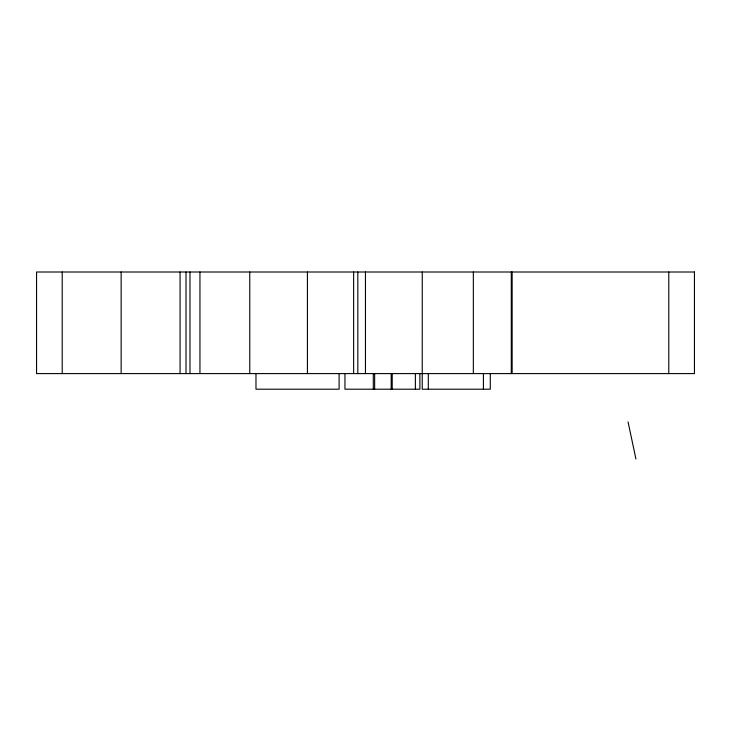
<?xml version="1.0" encoding="UTF-8"?>
<svg xmlns="http://www.w3.org/2000/svg" width="731" height="731" viewBox="0 0 731 731"><rect width="100%" height="100%" fill="white"/><g stroke="black" fill="none" stroke-linecap="round" stroke-linejoin="round"><path stroke-width="1.1" d="M628.057 421.915L635.933 458.995M668.783 272.005L668.783 373.596M512.139 272.005L512.139 373.596M511.289 272.005L511.289 373.596M490.282 373.596L490.282 389.203L422.235 389.203L422.262 272.005M483.419 373.596L483.419 389.203M473.341 272.005L473.341 373.596M428.302 373.596L428.302 389.203M419.886 373.596L419.886 389.203L344.95 389.203L344.95 373.596M415.382 373.596L415.382 389.203M392.209 373.596L392.209 389.203M391.195 373.596L391.195 389.203M374.647 373.596L374.647 389.203M373.294 373.596L373.294 389.203M365.454 272.005L365.454 373.596M357.825 272.005L357.825 373.596M353.63 272.005L353.63 373.596M339.102 373.596L339.102 389.203L255.978 389.203L255.978 373.596M307.422 272.005L307.422 373.596M249.764 272.005L249.764 373.596M199.947 272.005L199.947 373.596M189.987 272.005L189.987 373.596M186.012 272.005L186.012 373.596M180.073 272.005L180.073 373.596M121.145 272.005L121.145 373.596M62.217 272.005L62.217 373.596M694.45 272.005L36.55 272.005L36.55 373.596L694.45 373.596L694.45 272.005"/></g></svg>
